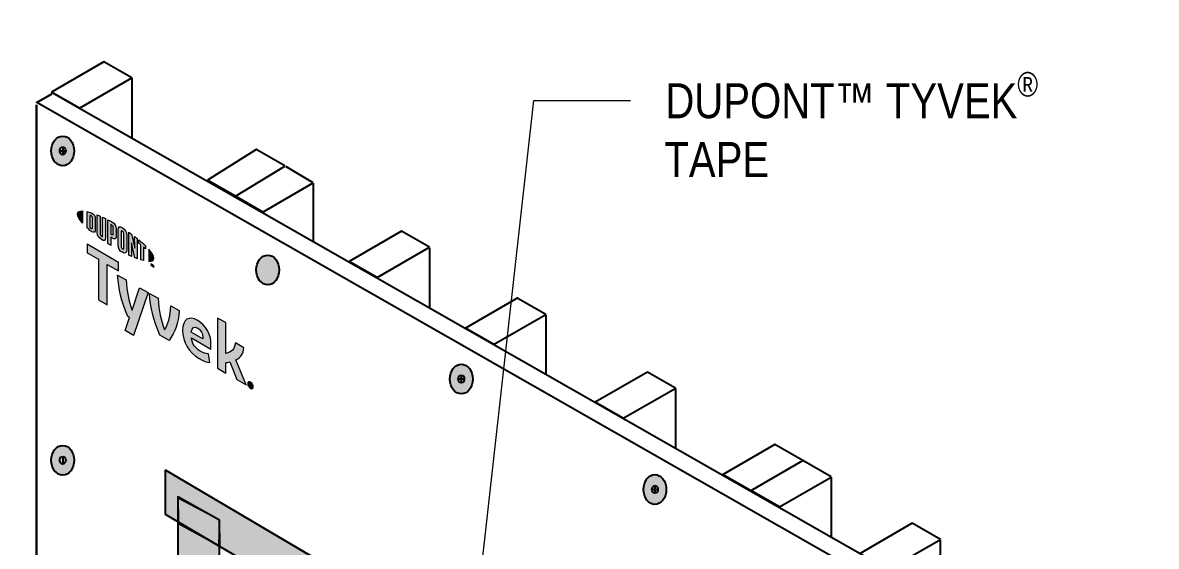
# Model space of a CAD drawing. Header units: inches. Extents: x -17.6 to 82.3, y -15.1 to 23.2.
# Drawn here: x 68.82 to 73.88, y 13.79 to 16.13 of the extents above; entities that cross this region are included whole.
import ezdxf

# ---------------------------------------------------------------- set-up
doc = ezdxf.new("R2010")
doc.units = ezdxf.units.IN
doc.header["$MEASUREMENT"] = 0
for name, color, linetype, lineweight in [('.ATI-HATCH', 7, 'Continuous', 0), ('.ATI-TEXT', 7, 'Continuous', 0), ('G-ANNO-TTLB', 7, 'Continuous', 0), ('LOGOS', 7, 'Continuous', 0), ('TYVEK', 7, 'Continuous', 0), ('X-REF - TRACED', 7, 'Continuous', 0)]:
    doc.layers.add(name, color=color, linetype=linetype, lineweight=lineweight)
pattern_1 = [(45, (0, 0), (-7.071, 7.0711), [])]

# ---------------------------------------------------------------- blocks, each defined once
blk = doc.blocks.new('Block_260')
at = {"layer": 'TYVEK', "true_color": 0x003b71, "transparency": 33554687}
h = blk.add_hatch(color=156, dxfattribs=at)
h.dxf.hatch_style = 2
edge = h.paths.add_edge_path()
edge.add_ellipse((71.6459, 14.0449), major_axis=(0, 0.0664), ratio=0.766948, start_angle=0, end_angle=360)
at = {"layer": 'TYVEK', "color": 18, "lineweight": 25, "true_color": 0x000000}
for p, q in [((71.6324, 14.0453), (71.6594, 14.0453)), ((71.6459, 14.0625), (71.6459, 14.0282))]:
    blk.add_line(p, q, dxfattribs=at)
for centre, major_axis, ratio in [((71.6459, 14.0449), (0, 0.0664), 0.766948), ((71.6459, 14.0453), (0, 0.0171), 0.788846)]:
    blk.add_ellipse(centre, major_axis=major_axis, ratio=ratio, dxfattribs=at)
blk = doc.blocks.new('Block_261')
at = {"layer": 'TYVEK', "true_color": 0x003b71, "transparency": 33554687}
h = blk.add_hatch(color=156, dxfattribs=at)
h.dxf.hatch_style = 2
edge = h.paths.add_edge_path()
edge.add_ellipse((70.782, 14.5378), major_axis=(0, 0.0664), ratio=0.766948, start_angle=0, end_angle=360)
at = {"layer": 'TYVEK', "color": 18, "lineweight": 25, "true_color": 0x000000}
for p, q in [((70.7685, 14.5382), (70.7955, 14.5382)), ((70.782, 14.5553), (70.782, 14.5211))]:
    blk.add_line(p, q, dxfattribs=at)
blk.add_lwpolyline([(70.7749, 14.5984)], dxfattribs=at)
for centre, major_axis, ratio in [((70.782, 14.5378), (0, 0.0664), 0.766948), ((70.782, 14.5382), (0, 0.0171), 0.788846)]:
    blk.add_ellipse(centre, major_axis=major_axis, ratio=ratio, dxfattribs=at)
blk = doc.blocks.new('Block_262')
at = {"layer": 'TYVEK', "true_color": 0x003b71, "transparency": 33554687}
h = blk.add_hatch(color=156, dxfattribs=at)
h.dxf.hatch_style = 2
edge = h.paths.add_edge_path()
edge.add_ellipse((69.0033, 15.5564), major_axis=(0, 0.0664), ratio=0.766948, start_angle=0, end_angle=360)
at = {"layer": 'TYVEK', "color": 18, "lineweight": 25, "true_color": 0x000000}
for p, q in [((68.9898, 15.5568), (69.0168, 15.5568)), ((69.0033, 15.574), (69.0033, 15.5397))]:
    blk.add_line(p, q, dxfattribs=at)
for centre, major_axis, ratio in [((69.0033, 15.5564), (0, 0.0664), 0.766948), ((69.0033, 15.5568), (0, 0.0171), 0.788846)]:
    blk.add_ellipse(centre, major_axis=major_axis, ratio=ratio, dxfattribs=at)
blk = doc.blocks.new('Block_265')
at = {"layer": 'TYVEK', "true_color": 0x003b71, "transparency": 33554687}
h = blk.add_hatch(color=156, dxfattribs=at)
h.dxf.hatch_style = 2
edge = h.paths.add_edge_path()
edge.add_ellipse((69.0033, 14.1751), major_axis=(0, 0.0664), ratio=0.766948, start_angle=0, end_angle=360)
at = {"layer": 'TYVEK', "color": 18, "lineweight": 25, "true_color": 0x000000}
blk.add_line((69.0033, 14.1927), (69.0033, 14.1584), dxfattribs=at)
for centre, major_axis, ratio in [((69.0033, 14.1751), (0, 0.0664), 0.766948), ((69.0033, 14.1755), (0, 0.0171), 0.788846)]:
    blk.add_ellipse(centre, major_axis=major_axis, ratio=ratio, dxfattribs=at)
blk = doc.blocks.new('Block_413')
at = {"layer": 'X-REF - TRACED', "true_color": 0x848484, "transparency": 33554687}
h = blk.add_hatch(color=252, dxfattribs=at)
h.dxf.hatch_style = 2
edge = h.paths.add_edge_path()
edge.add_spline(control_points=[(69.0686, 15.2746), (69.0686, 15.2646), (69.0771, 15.2503), (69.0919, 15.2337), (69.0919, 15.2337), (69.0919, 15.2884), (69.0919, 15.2884), (69.0771, 15.289), (69.0686, 15.2846), (69.0686, 15.2746)], knot_values=[0, 0, 0, 0, 1, 1, 1, 2, 2, 2, 3, 3, 3, 3], degree=3, periodic=0)
h = blk.add_hatch(color=252, dxfattribs=at)
h.dxf.hatch_style = 2
edge = h.paths.add_edge_path()
edge.add_spline(control_points=[(69.1365, 15.2131), (69.1365, 15.2089), (69.1343, 15.2088), (69.1316, 15.2103), (69.1296, 15.2115), (69.1264, 15.2141), (69.1238, 15.2164), (69.1238, 15.2164), (69.1238, 15.2688), (69.1238, 15.2688), (69.1264, 15.2681), (69.1296, 15.2671), (69.1316, 15.2659), (69.1343, 15.2644), (69.1365, 15.2617), (69.1365, 15.2575), (69.1365, 15.2575), (69.1365, 15.2131), (69.1365, 15.2131)], knot_values=[0, 0, 0, 0, 1, 1, 1, 2, 2, 2, 3, 3, 3, 4, 4, 4, 5, 5, 5, 6, 6, 6, 6], degree=3, periodic=0)
edge = h.paths.add_edge_path()
edge.add_spline(control_points=[(69.1334, 15.2786), (69.1292, 15.281), (69.1232, 15.2831), (69.1124, 15.2855), (69.1124, 15.2855), (69.1124, 15.2129), (69.1124, 15.2129), (69.1219, 15.2041), (69.1292, 15.198), (69.1334, 15.1956), (69.1429, 15.1901), (69.1483, 15.1937), (69.1483, 15.2044), (69.1483, 15.2044), (69.1483, 15.2526), (69.1483, 15.2526), (69.1483, 15.2633), (69.1429, 15.2731), (69.1334, 15.2786)], knot_values=[0, 0, 0, 0, 1, 1, 1, 2, 2, 2, 3, 3, 3, 4, 4, 4, 5, 5, 5, 6, 6, 6, 6], degree=3, periodic=0)
h = blk.add_hatch(color=252, dxfattribs=at)
h.dxf.hatch_style = 2
edge = h.paths.add_edge_path()
edge.add_spline(control_points=[(69.1815, 15.1786), (69.1815, 15.1744), (69.1802, 15.1724), (69.1757, 15.1757), (69.1712, 15.1789), (69.17, 15.1818), (69.17, 15.1868), (69.17, 15.1868), (69.17, 15.2658), (69.17, 15.2658), (69.167, 15.2671), (69.1603, 15.2699), (69.1575, 15.2711), (69.1575, 15.2711), (69.1575, 15.1912), (69.1575, 15.1912), (69.1575, 15.1784), (69.1629, 15.1704), (69.1757, 15.1613), (69.1874, 15.153), (69.1945, 15.1557), (69.1945, 15.1698), (69.1945, 15.1698), (69.1945, 15.2542), (69.1945, 15.2542), (69.1921, 15.2555), (69.1841, 15.2593), (69.1815, 15.2605), (69.1815, 15.2605), (69.1815, 15.1786), (69.1815, 15.1786)], knot_values=[0, 0, 0, 0, 1, 1, 1, 2, 2, 2, 3, 3, 3, 4, 4, 4, 5, 5, 5, 6, 6, 6, 7, 7, 7, 8, 8, 8, 9, 9, 9, 10, 10, 10, 10], degree=3, periodic=0)
h = blk.add_hatch(color=252, dxfattribs=at)
h.dxf.hatch_style = 2
edge = h.paths.add_edge_path()
edge.add_spline(control_points=[(69.229, 15.1859), (69.229, 15.1813), (69.2276, 15.1798), (69.2223, 15.1828), (69.2223, 15.1828), (69.2177, 15.1854), (69.2177, 15.1854), (69.2177, 15.1854), (69.2177, 15.2274), (69.2177, 15.2274), (69.2198, 15.2263), (69.2208, 15.2257), (69.2221, 15.225), (69.2278, 15.2217), (69.229, 15.2186), (69.229, 15.2139), (69.229, 15.2139), (69.229, 15.1859), (69.229, 15.1859)], knot_values=[0, 0, 0, 0, 1, 1, 1, 2, 2, 2, 3, 3, 3, 4, 4, 4, 5, 5, 5, 6, 6, 6, 6], degree=3, periodic=0)
edge = h.paths.add_edge_path()
edge.add_spline(control_points=[(69.2228, 15.2394), (69.2206, 15.2407), (69.2123, 15.2452), (69.2047, 15.2491), (69.2047, 15.2491), (69.2047, 15.1428), (69.2047, 15.1428), (69.2073, 15.1411), (69.2141, 15.1368), (69.2177, 15.1346), (69.2177, 15.1346), (69.2177, 15.1707), (69.2177, 15.1707), (69.2177, 15.1707), (69.2228, 15.1677), (69.2228, 15.1677), (69.2365, 15.1599), (69.2421, 15.1636), (69.2421, 15.1771), (69.2421, 15.1771), (69.2421, 15.2085), (69.2421, 15.2085), (69.2421, 15.2217), (69.2358, 15.232), (69.2228, 15.2394)], knot_values=[0, 0, 0, 0, 1, 1, 1, 2, 2, 2, 3, 3, 3, 4, 4, 4, 5, 5, 5, 6, 6, 6, 7, 7, 7, 8, 8, 8, 8], degree=3, periodic=0)
h = blk.add_hatch(color=252, dxfattribs=at)
h.dxf.hatch_style = 2
edge = h.paths.add_edge_path()
edge.add_spline(control_points=[(69.2755, 15.1219), (69.2755, 15.1177), (69.2743, 15.1162), (69.2697, 15.1187), (69.2649, 15.1213), (69.2637, 15.1244), (69.2637, 15.1287), (69.2637, 15.1287), (69.2637, 15.195), (69.2637, 15.195), (69.2637, 15.1993), (69.2649, 15.201), (69.2697, 15.1981), (69.2743, 15.1953), (69.2755, 15.1923), (69.2755, 15.1881), (69.2755, 15.1881), (69.2755, 15.1219), (69.2755, 15.1219)], knot_values=[0, 0, 0, 0, 1, 1, 1, 2, 2, 2, 3, 3, 3, 4, 4, 4, 5, 5, 5, 6, 6, 6, 6], degree=3, periodic=0)
edge = h.paths.add_edge_path()
edge.add_spline(control_points=[(69.2697, 15.213), (69.2576, 15.2206), (69.2504, 15.2187), (69.2504, 15.2047), (69.2504, 15.2047), (69.2504, 15.1351), (69.2504, 15.1351), (69.2504, 15.1203), (69.2569, 15.1105), (69.2697, 15.1038), (69.2822, 15.0972), (69.2887, 15.0989), (69.2887, 15.1146), (69.2887, 15.1146), (69.2887, 15.181), (69.2887, 15.181), (69.2887, 15.1959), (69.2828, 15.2047), (69.2697, 15.213)], knot_values=[0, 0, 0, 0, 1, 1, 1, 2, 2, 2, 3, 3, 3, 4, 4, 4, 5, 5, 5, 6, 6, 6, 6], degree=3, periodic=0)
h = blk.add_hatch(color=252, dxfattribs=at)
h.dxf.hatch_style = 2
edge = h.paths.add_edge_path()
edge.add_spline(control_points=[(69.3248, 15.1219), (69.3248, 15.1219), (69.3104, 15.1843), (69.3104, 15.1843), (69.3065, 15.1872), (69.3017, 15.1905), (69.298, 15.193), (69.298, 15.193), (69.298, 15.091), (69.298, 15.091), (69.3006, 15.0898), (69.3072, 15.0869), (69.3106, 15.0854), (69.3106, 15.0854), (69.3096, 15.1461), (69.3096, 15.1461), (69.3096, 15.1461), (69.3248, 15.0795), (69.3248, 15.0795), (69.3281, 15.0782), (69.3328, 15.0764), (69.336, 15.0753), (69.336, 15.0753), (69.336, 15.165), (69.336, 15.165), (69.3327, 15.1676), (69.3268, 15.1721), (69.3239, 15.1743), (69.3239, 15.1743), (69.3248, 15.1219), (69.3248, 15.1219)], knot_values=[0, 0, 0, 0, 1, 1, 1, 2, 2, 2, 3, 3, 3, 4, 4, 4, 5, 5, 5, 6, 6, 6, 7, 7, 7, 8, 8, 8, 9, 9, 9, 10, 10, 10, 10], degree=3, periodic=0)
h = blk.add_hatch(color=252, dxfattribs=at)
h.dxf.hatch_style = 2
edge = h.paths.add_edge_path()
edge.add_spline(control_points=[(69.3424, 15.1456), (69.3456, 15.143), (69.3488, 15.1405), (69.3519, 15.1379), (69.3519, 15.1379), (69.3519, 15.0701), (69.3519, 15.0701), (69.3548, 15.0692), (69.36, 15.0677), (69.3636, 15.0669), (69.3636, 15.0669), (69.3636, 15.128), (69.3636, 15.128), (69.367, 15.125), (69.3702, 15.1221), (69.3731, 15.1195), (69.3731, 15.1195), (69.3731, 15.1326), (69.3731, 15.1326), (69.3639, 15.1416), (69.354, 15.1503), (69.3424, 15.1597), (69.3424, 15.1597), (69.3424, 15.1456), (69.3424, 15.1456)], knot_values=[0, 0, 0, 0, 1, 1, 1, 2, 2, 2, 3, 3, 3, 4, 4, 4, 5, 5, 5, 6, 6, 6, 7, 7, 7, 8, 8, 8, 8], degree=3, periodic=0)
h = blk.add_hatch(color=252, dxfattribs=at)
h.dxf.hatch_style = 2
edge = h.paths.add_edge_path()
edge.add_spline(control_points=[(69.4104, 15.0773), (69.4104, 15.0673), (69.4019, 15.0628), (69.3871, 15.0633), (69.3871, 15.0633), (69.3871, 15.1181), (69.3871, 15.1181), (69.4019, 15.1015), (69.4104, 15.0872), (69.4104, 15.0773)], knot_values=[0, 0, 0, 0, 1, 1, 1, 2, 2, 2, 3, 3, 3, 3], degree=3, periodic=0)
h = blk.add_hatch(color=252, dxfattribs=at)
h.dxf.hatch_style = 2
edge = h.paths.add_edge_path()
edge.add_spline(control_points=[(69.4035, 15.0484), (69.4035, 15.0484), (69.4049, 15.0475), (69.4049, 15.0475), (69.4049, 15.0475), (69.407, 15.0426), (69.407, 15.0426), (69.407, 15.0426), (69.409, 15.0451), (69.409, 15.0451), (69.409, 15.0451), (69.4104, 15.0444), (69.4104, 15.0444), (69.4104, 15.0444), (69.4104, 15.0365), (69.4104, 15.0365), (69.4104, 15.0365), (69.4091, 15.0372), (69.4091, 15.0372), (69.4091, 15.0372), (69.4091, 15.0428), (69.4091, 15.0428), (69.4091, 15.0428), (69.407, 15.0403), (69.407, 15.0403), (69.407, 15.0403), (69.4069, 15.0403), (69.4069, 15.0403), (69.4069, 15.0403), (69.4047, 15.0453), (69.4047, 15.0453), (69.4047, 15.0453), (69.4047, 15.0397), (69.4047, 15.0397), (69.4047, 15.0397), (69.4035, 15.0405), (69.4035, 15.0405), (69.4035, 15.0405), (69.4035, 15.0484), (69.4035, 15.0484)], knot_values=[0, 0, 0, 0, 1, 1, 1, 2, 2, 2, 3, 3, 3, 4, 4, 4, 5, 5, 5, 6, 6, 6, 7, 7, 7, 8, 8, 8, 9, 9, 9, 10, 10, 10, 11, 11, 11, 12, 12, 12, 13, 13, 13, 13], degree=3, periodic=0)
edge = h.paths.add_edge_path()
edge.add_spline(control_points=[(69.3985, 15.0498), (69.3985, 15.0498), (69.3964, 15.051), (69.3964, 15.051), (69.3964, 15.051), (69.3964, 15.0524), (69.3964, 15.0524), (69.3964, 15.0524), (69.402, 15.0492), (69.402, 15.0492), (69.402, 15.0492), (69.402, 15.0478), (69.402, 15.0478), (69.402, 15.0478), (69.3999, 15.049), (69.3999, 15.049), (69.3999, 15.049), (69.3999, 15.0425), (69.3999, 15.0425), (69.3999, 15.0425), (69.3985, 15.0433), (69.3985, 15.0433), (69.3985, 15.0433), (69.3985, 15.0498), (69.3985, 15.0498)], knot_values=[0, 0, 0, 0, 1, 1, 1, 2, 2, 2, 3, 3, 3, 4, 4, 4, 5, 5, 5, 6, 6, 6, 7, 7, 7, 8, 8, 8, 8], degree=3, periodic=0)
at = {"layer": 'X-REF - TRACED'}
for points, knots in [([(69.0686, 15.2746), (69.0686, 15.2646), (69.0771, 15.2503), (69.0919, 15.2337), (69.0919, 15.2337), (69.0919, 15.2884), (69.0919, 15.2884), (69.0771, 15.289), (69.0686, 15.2846), (69.0686, 15.2746)], [0, 0, 0, 0, 1, 1, 1, 2, 2, 2, 3, 3, 3, 3]), ([(69.1334, 15.2786), (69.1292, 15.281), (69.1232, 15.2831), (69.1124, 15.2855), (69.1124, 15.2855), (69.1124, 15.2129), (69.1124, 15.2129), (69.1219, 15.2041), (69.1292, 15.198), (69.1334, 15.1956), (69.1429, 15.1901), (69.1483, 15.1937), (69.1483, 15.2044), (69.1483, 15.2044), (69.1483, 15.2526), (69.1483, 15.2526), (69.1483, 15.2633), (69.1429, 15.2731), (69.1334, 15.2786)], [0, 0, 0, 0, 1, 1, 1, 2, 2, 2, 3, 3, 3, 4, 4, 4, 5, 5, 5, 6, 6, 6, 6]), ([(69.1365, 15.2131), (69.1365, 15.2089), (69.1343, 15.2088), (69.1316, 15.2103), (69.1296, 15.2115), (69.1264, 15.2141), (69.1238, 15.2164), (69.1238, 15.2164), (69.1238, 15.2688), (69.1238, 15.2688), (69.1264, 15.2681), (69.1296, 15.2671), (69.1316, 15.2659), (69.1343, 15.2644), (69.1365, 15.2617), (69.1365, 15.2575), (69.1365, 15.2575), (69.1365, 15.2131), (69.1365, 15.2131)], [0, 0, 0, 0, 1, 1, 1, 2, 2, 2, 3, 3, 3, 4, 4, 4, 5, 5, 5, 6, 6, 6, 6]), ([(69.1815, 15.1786), (69.1815, 15.1744), (69.1802, 15.1724), (69.1757, 15.1757), (69.1712, 15.1789), (69.17, 15.1818), (69.17, 15.1868), (69.17, 15.1868), (69.17, 15.2658), (69.17, 15.2658), (69.167, 15.2671), (69.1603, 15.2699), (69.1575, 15.2711), (69.1575, 15.2711), (69.1575, 15.1912), (69.1575, 15.1912), (69.1575, 15.1784), (69.1629, 15.1704), (69.1757, 15.1613), (69.1874, 15.153), (69.1945, 15.1557), (69.1945, 15.1698), (69.1945, 15.1698), (69.1945, 15.2542), (69.1945, 15.2542), (69.1921, 15.2555), (69.1841, 15.2593), (69.1815, 15.2605), (69.1815, 15.2605), (69.1815, 15.1786), (69.1815, 15.1786)], [0, 0, 0, 0, 1, 1, 1, 2, 2, 2, 3, 3, 3, 4, 4, 4, 5, 5, 5, 6, 6, 6, 7, 7, 7, 8, 8, 8, 9, 9, 9, 10, 10, 10, 10]), ([(69.2228, 15.2394), (69.2206, 15.2407), (69.2123, 15.2452), (69.2047, 15.2491), (69.2047, 15.2491), (69.2047, 15.1428), (69.2047, 15.1428), (69.2073, 15.1411), (69.2141, 15.1368), (69.2177, 15.1346), (69.2177, 15.1346), (69.2177, 15.1707), (69.2177, 15.1707), (69.2177, 15.1707), (69.2228, 15.1677), (69.2228, 15.1677), (69.2365, 15.1599), (69.2421, 15.1636), (69.2421, 15.1771), (69.2421, 15.1771), (69.2421, 15.2085), (69.2421, 15.2085), (69.2421, 15.2217), (69.2358, 15.232), (69.2228, 15.2394)], [0, 0, 0, 0, 1, 1, 1, 2, 2, 2, 3, 3, 3, 4, 4, 4, 5, 5, 5, 6, 6, 6, 7, 7, 7, 8, 8, 8, 8]), ([(69.229, 15.1859), (69.229, 15.1813), (69.2276, 15.1798), (69.2223, 15.1828), (69.2223, 15.1828), (69.2177, 15.1854), (69.2177, 15.1854), (69.2177, 15.1854), (69.2177, 15.2274), (69.2177, 15.2274), (69.2198, 15.2263), (69.2208, 15.2257), (69.2221, 15.225), (69.2278, 15.2217), (69.229, 15.2186), (69.229, 15.2139), (69.229, 15.2139), (69.229, 15.1859), (69.229, 15.1859)], [0, 0, 0, 0, 1, 1, 1, 2, 2, 2, 3, 3, 3, 4, 4, 4, 5, 5, 5, 6, 6, 6, 6]), ([(69.2697, 15.213), (69.2576, 15.2206), (69.2504, 15.2187), (69.2504, 15.2047), (69.2504, 15.2047), (69.2504, 15.1351), (69.2504, 15.1351), (69.2504, 15.1203), (69.2569, 15.1105), (69.2697, 15.1038), (69.2822, 15.0972), (69.2887, 15.0989), (69.2887, 15.1146), (69.2887, 15.1146), (69.2887, 15.181), (69.2887, 15.181), (69.2887, 15.1959), (69.2828, 15.2047), (69.2697, 15.213)], [0, 0, 0, 0, 1, 1, 1, 2, 2, 2, 3, 3, 3, 4, 4, 4, 5, 5, 5, 6, 6, 6, 6]), ([(69.2755, 15.1219), (69.2755, 15.1177), (69.2743, 15.1162), (69.2697, 15.1187), (69.2649, 15.1213), (69.2637, 15.1244), (69.2637, 15.1287), (69.2637, 15.1287), (69.2637, 15.195), (69.2637, 15.195), (69.2637, 15.1993), (69.2649, 15.201), (69.2697, 15.1981), (69.2743, 15.1953), (69.2755, 15.1923), (69.2755, 15.1881), (69.2755, 15.1881), (69.2755, 15.1219), (69.2755, 15.1219)], [0, 0, 0, 0, 1, 1, 1, 2, 2, 2, 3, 3, 3, 4, 4, 4, 5, 5, 5, 6, 6, 6, 6]), ([(69.3248, 15.1219), (69.3248, 15.1219), (69.3104, 15.1843), (69.3104, 15.1843), (69.3065, 15.1872), (69.3017, 15.1905), (69.298, 15.193), (69.298, 15.193), (69.298, 15.091), (69.298, 15.091), (69.3006, 15.0898), (69.3072, 15.0869), (69.3106, 15.0854), (69.3106, 15.0854), (69.3096, 15.1461), (69.3096, 15.1461), (69.3096, 15.1461), (69.3248, 15.0795), (69.3248, 15.0795), (69.3281, 15.0782), (69.3328, 15.0764), (69.336, 15.0753), (69.336, 15.0753), (69.336, 15.165), (69.336, 15.165), (69.3327, 15.1676), (69.3268, 15.1721), (69.3239, 15.1743), (69.3239, 15.1743), (69.3248, 15.1219), (69.3248, 15.1219)], [0, 0, 0, 0, 1, 1, 1, 2, 2, 2, 3, 3, 3, 4, 4, 4, 5, 5, 5, 6, 6, 6, 7, 7, 7, 8, 8, 8, 9, 9, 9, 10, 10, 10, 10]), ([(69.3424, 15.1456), (69.3456, 15.143), (69.3488, 15.1405), (69.3519, 15.1379), (69.3519, 15.1379), (69.3519, 15.0701), (69.3519, 15.0701), (69.3548, 15.0692), (69.36, 15.0677), (69.3636, 15.0669), (69.3636, 15.0669), (69.3636, 15.128), (69.3636, 15.128), (69.367, 15.125), (69.3702, 15.1221), (69.3731, 15.1195), (69.3731, 15.1195), (69.3731, 15.1326), (69.3731, 15.1326), (69.3639, 15.1416), (69.354, 15.1503), (69.3424, 15.1597), (69.3424, 15.1597), (69.3424, 15.1456), (69.3424, 15.1456)], [0, 0, 0, 0, 1, 1, 1, 2, 2, 2, 3, 3, 3, 4, 4, 4, 5, 5, 5, 6, 6, 6, 7, 7, 7, 8, 8, 8, 8]), ([(69.4104, 15.0773), (69.4104, 15.0673), (69.4019, 15.0628), (69.3871, 15.0633), (69.3871, 15.0633), (69.3871, 15.1181), (69.3871, 15.1181), (69.4019, 15.1015), (69.4104, 15.0872), (69.4104, 15.0773)], [0, 0, 0, 0, 1, 1, 1, 2, 2, 2, 3, 3, 3, 3]), ([(69.3985, 15.0498), (69.3985, 15.0498), (69.3964, 15.051), (69.3964, 15.051), (69.3964, 15.051), (69.3964, 15.0524), (69.3964, 15.0524), (69.3964, 15.0524), (69.402, 15.0492), (69.402, 15.0492), (69.402, 15.0492), (69.402, 15.0478), (69.402, 15.0478), (69.402, 15.0478), (69.3999, 15.049), (69.3999, 15.049), (69.3999, 15.049), (69.3999, 15.0425), (69.3999, 15.0425), (69.3999, 15.0425), (69.3985, 15.0433), (69.3985, 15.0433), (69.3985, 15.0433), (69.3985, 15.0498), (69.3985, 15.0498)], [0, 0, 0, 0, 1, 1, 1, 2, 2, 2, 3, 3, 3, 4, 4, 4, 5, 5, 5, 6, 6, 6, 7, 7, 7, 8, 8, 8, 8]), ([(69.4035, 15.0484), (69.4035, 15.0484), (69.4049, 15.0475), (69.4049, 15.0475), (69.4049, 15.0475), (69.407, 15.0426), (69.407, 15.0426), (69.407, 15.0426), (69.409, 15.0451), (69.409, 15.0451), (69.409, 15.0451), (69.4104, 15.0444), (69.4104, 15.0444), (69.4104, 15.0444), (69.4104, 15.0365), (69.4104, 15.0365), (69.4104, 15.0365), (69.4091, 15.0372), (69.4091, 15.0372), (69.4091, 15.0372), (69.4091, 15.0428), (69.4091, 15.0428), (69.4091, 15.0428), (69.407, 15.0403), (69.407, 15.0403), (69.407, 15.0403), (69.4069, 15.0403), (69.4069, 15.0403), (69.4069, 15.0403), (69.4047, 15.0453), (69.4047, 15.0453), (69.4047, 15.0453), (69.4047, 15.0397), (69.4047, 15.0397), (69.4047, 15.0397), (69.4035, 15.0405), (69.4035, 15.0405), (69.4035, 15.0405), (69.4035, 15.0484), (69.4035, 15.0484)], [0, 0, 0, 0, 1, 1, 1, 2, 2, 2, 3, 3, 3, 4, 4, 4, 5, 5, 5, 6, 6, 6, 7, 7, 7, 8, 8, 8, 9, 9, 9, 10, 10, 10, 11, 11, 11, 12, 12, 12, 13, 13, 13, 13])]:
    blk.add_open_spline(points, degree=3, knots=knots, dxfattribs=at)
blk = doc.blocks.new('Block_417')
at = {"layer": 'X-REF - TRACED', "true_color": 0x848484, "transparency": 33554687}
h = blk.add_hatch(color=252, dxfattribs=at)
h.dxf.hatch_style = 2
h.paths.add_polyline_path([(69.2527, 15.0589), (69.1124, 15.1399), (69.1124, 15.1018), (69.1631, 15.0725), (69.1631, 14.892), (69.2021, 14.8695), (69.2021, 15.05), (69.2527, 15.0208)])
h = blk.add_hatch(color=252, dxfattribs=at)
h.dxf.hatch_style = 2
edge = h.paths.add_edge_path()
edge.add_spline(control_points=[(69.4859, 14.8652), (69.4835, 14.8132), (69.4731, 14.783), (69.4571, 14.757), (69.4415, 14.8012), (69.4315, 14.8433), (69.4285, 14.8984), (69.4285, 14.8984), (69.3906, 14.9203), (69.3906, 14.9203), (69.3947, 14.8551), (69.4069, 14.8078), (69.4364, 14.7343), (69.4364, 14.7343), (69.478, 14.7102), (69.478, 14.7102), (69.5064, 14.7504), (69.5181, 14.7839), (69.5235, 14.8435), (69.5235, 14.8435), (69.4859, 14.8652), (69.4859, 14.8652)], knot_values=[0, 0, 0, 0, 1, 1, 1, 2, 2, 2, 3, 3, 3, 4, 4, 4, 5, 5, 5, 6, 6, 6, 7, 7, 7, 7], degree=3, periodic=0)
h = blk.add_hatch(color=252, dxfattribs=at)
h.dxf.hatch_style = 2
edge = h.paths.add_edge_path()
edge.add_spline(control_points=[(69.5772, 14.7479), (69.5772, 14.7479), (69.629, 14.718), (69.629, 14.718), (69.629, 14.718), (69.629, 14.7218), (69.629, 14.7218), (69.629, 14.7392), (69.6208, 14.7568), (69.6058, 14.7654), (69.59, 14.7745), (69.5796, 14.7677), (69.5772, 14.7479)], knot_values=[0, 0, 0, 0, 1, 1, 1, 2, 2, 2, 3, 3, 3, 4, 4, 4, 4], degree=3, periodic=0)
edge = h.paths.add_edge_path()
edge.add_spline(control_points=[(69.6597, 14.6122), (69.6477, 14.6128), (69.63, 14.6187), (69.6121, 14.6291), (69.5682, 14.6544), (69.5382, 14.7035), (69.5382, 14.7554), (69.5382, 14.805), (69.5658, 14.8229), (69.6058, 14.7998), (69.6415, 14.7792), (69.6649, 14.7366), (69.6649, 14.6947), (69.6649, 14.6854), (69.6644, 14.6776), (69.6638, 14.6716), (69.6638, 14.6716), (69.5777, 14.7213), (69.5777, 14.7213), (69.5813, 14.6943), (69.5941, 14.6757), (69.6159, 14.6631), (69.6292, 14.6554), (69.642, 14.6514), (69.6537, 14.6503), (69.6537, 14.6503), (69.6597, 14.6122), (69.6597, 14.6122)], knot_values=[0, 0, 0, 0, 1, 1, 1, 2, 2, 2, 3, 3, 3, 4, 4, 4, 5, 5, 5, 6, 6, 6, 7, 7, 7, 8, 8, 8, 9, 9, 9, 9], degree=3, periodic=0)
h = blk.add_hatch(color=252, dxfattribs=at)
h.dxf.hatch_style = 2
edge = h.paths.add_edge_path()
edge.add_spline(control_points=[(69.7763, 14.6232), (69.7763, 14.6232), (69.8215, 14.5119), (69.8215, 14.5119), (69.8215, 14.5119), (69.7807, 14.5355), (69.7807, 14.5355), (69.7807, 14.5355), (69.7494, 14.6144), (69.7494, 14.6144), (69.7436, 14.6131), (69.7376, 14.6118), (69.7311, 14.6109), (69.7311, 14.6109), (69.7311, 14.5641), (69.7311, 14.5641), (69.7311, 14.5641), (69.6935, 14.5858), (69.6935, 14.5858), (69.6935, 14.5858), (69.6935, 14.8097), (69.6935, 14.8097), (69.6935, 14.8097), (69.7311, 14.7902), (69.7311, 14.7902), (69.7311, 14.7902), (69.7311, 14.6525), (69.7311, 14.6525), (69.7567, 14.6567), (69.7692, 14.6714), (69.7736, 14.6991), (69.7736, 14.6991), (69.8109, 14.6776), (69.8109, 14.6776), (69.8101, 14.6512), (69.7981, 14.6341), (69.7763, 14.6232)], knot_values=[0, 0, 0, 0, 1, 1, 1, 2, 2, 2, 3, 3, 3, 4, 4, 4, 5, 5, 5, 6, 6, 6, 7, 7, 7, 8, 8, 8, 9, 9, 9, 10, 10, 10, 11, 11, 11, 12, 12, 12, 12], degree=3, periodic=0)
at = {"layer": 'X-REF - TRACED'}
blk.add_lwpolyline([(69.2527, 15.0589), (69.1124, 15.1399), (69.1124, 15.1018), (69.1631, 15.0725), (69.1631, 14.892), (69.2021, 14.8695), (69.2021, 15.05), (69.2527, 15.0208)], close=True, dxfattribs=at)
for points, knots in [([(69.4859, 14.8652), (69.4835, 14.8132), (69.4731, 14.783), (69.4571, 14.757), (69.4415, 14.8012), (69.4315, 14.8433), (69.4285, 14.8984), (69.4285, 14.8984), (69.3906, 14.9203), (69.3906, 14.9203), (69.3947, 14.8551), (69.4069, 14.8078), (69.4364, 14.7343), (69.4364, 14.7343), (69.478, 14.7102), (69.478, 14.7102), (69.5064, 14.7504), (69.5181, 14.7839), (69.5235, 14.8435), (69.5235, 14.8435), (69.4859, 14.8652), (69.4859, 14.8652)], [0, 0, 0, 0, 1, 1, 1, 2, 2, 2, 3, 3, 3, 4, 4, 4, 5, 5, 5, 6, 6, 6, 7, 7, 7, 7]), ([(69.6597, 14.6122), (69.6477, 14.6128), (69.63, 14.6187), (69.6121, 14.6291), (69.5682, 14.6544), (69.5382, 14.7035), (69.5382, 14.7554), (69.5382, 14.805), (69.5658, 14.8229), (69.6058, 14.7998), (69.6415, 14.7792), (69.6649, 14.7366), (69.6649, 14.6947), (69.6649, 14.6854), (69.6644, 14.6776), (69.6638, 14.6716), (69.6638, 14.6716), (69.5777, 14.7213), (69.5777, 14.7213), (69.5813, 14.6943), (69.5941, 14.6757), (69.6159, 14.6631), (69.6292, 14.6554), (69.642, 14.6514), (69.6537, 14.6503), (69.6537, 14.6503), (69.6597, 14.6122), (69.6597, 14.6122)], [0, 0, 0, 0, 1, 1, 1, 2, 2, 2, 3, 3, 3, 4, 4, 4, 5, 5, 5, 6, 6, 6, 7, 7, 7, 8, 8, 8, 9, 9, 9, 9]), ([(69.5772, 14.7479), (69.5772, 14.7479), (69.629, 14.718), (69.629, 14.718), (69.629, 14.718), (69.629, 14.7218), (69.629, 14.7218), (69.629, 14.7392), (69.6208, 14.7568), (69.6058, 14.7654), (69.59, 14.7745), (69.5796, 14.7677), (69.5772, 14.7479)], [0, 0, 0, 0, 1, 1, 1, 2, 2, 2, 3, 3, 3, 4, 4, 4, 4]), ([(69.7763, 14.6232), (69.7763, 14.6232), (69.8215, 14.5119), (69.8215, 14.5119), (69.8215, 14.5119), (69.7807, 14.5355), (69.7807, 14.5355), (69.7807, 14.5355), (69.7494, 14.6144), (69.7494, 14.6144), (69.7436, 14.6131), (69.7376, 14.6118), (69.7311, 14.6109), (69.7311, 14.6109), (69.7311, 14.5641), (69.7311, 14.5641), (69.7311, 14.5641), (69.6935, 14.5858), (69.6935, 14.5858), (69.6935, 14.5858), (69.6935, 14.8097), (69.6935, 14.8097), (69.6935, 14.8097), (69.7311, 14.7902), (69.7311, 14.7902), (69.7311, 14.7902), (69.7311, 14.6525), (69.7311, 14.6525), (69.7567, 14.6567), (69.7692, 14.6714), (69.7736, 14.6991), (69.7736, 14.6991), (69.8109, 14.6776), (69.8109, 14.6776), (69.8101, 14.6512), (69.7981, 14.6341), (69.7763, 14.6232)], [0, 0, 0, 0, 1, 1, 1, 2, 2, 2, 3, 3, 3, 4, 4, 4, 5, 5, 5, 6, 6, 6, 7, 7, 7, 8, 8, 8, 9, 9, 9, 10, 10, 10, 11, 11, 11, 12, 12, 12, 12])]:
    blk.add_open_spline(points, degree=3, knots=knots, dxfattribs=at)
blk = doc.blocks.new('Block_416')
at = {"layer": 'X-REF - TRACED', "true_color": 0x848484, "transparency": 33554687}
h = blk.add_hatch(color=252, dxfattribs=at)
h.dxf.hatch_style = 2
edge = h.paths.add_edge_path()
edge.add_spline(control_points=[(69.3463, 14.9458), (69.3463, 14.9458), (69.3126, 14.8452), (69.3126, 14.8452), (69.2982, 14.8873), (69.2889, 14.928), (69.286, 14.9806), (69.286, 14.9806), (69.2482, 15.0025), (69.2482, 15.0025), (69.2523, 14.9374), (69.2645, 14.89), (69.2939, 14.8165), (69.2939, 14.8165), (69.3015, 14.8121), (69.3015, 14.8121), (69.3015, 14.8121), (69.2822, 14.7546), (69.2822, 14.7546), (69.2822, 14.7546), (69.3198, 14.7329), (69.3198, 14.7329), (69.3198, 14.7329), (69.3839, 14.9241), (69.3839, 14.9241), (69.3839, 14.9241), (69.3463, 14.9458), (69.3463, 14.9458)], knot_values=[0, 0, 0, 0, 1, 1, 1, 2, 2, 2, 3, 3, 3, 4, 4, 4, 5, 5, 5, 6, 6, 6, 7, 7, 7, 8, 8, 8, 9, 9, 9, 9], degree=3, periodic=0)
at = {"layer": 'X-REF - TRACED'}
blk.add_open_spline([(69.3463, 14.9458), (69.3463, 14.9458), (69.3126, 14.8452), (69.3126, 14.8452), (69.2982, 14.8873), (69.2889, 14.928), (69.286, 14.9806), (69.286, 14.9806), (69.2482, 15.0025), (69.2482, 15.0025), (69.2523, 14.9374), (69.2645, 14.89), (69.2939, 14.8165), (69.2939, 14.8165), (69.3015, 14.8121), (69.3015, 14.8121), (69.3015, 14.8121), (69.2822, 14.7546), (69.2822, 14.7546), (69.2822, 14.7546), (69.3198, 14.7329), (69.3198, 14.7329), (69.3198, 14.7329), (69.3839, 14.9241), (69.3839, 14.9241), (69.3839, 14.9241), (69.3463, 14.9458), (69.3463, 14.9458)], degree=3, knots=[0, 0, 0, 0, 1, 1, 1, 2, 2, 2, 3, 3, 3, 4, 4, 4, 5, 5, 5, 6, 6, 6, 7, 7, 7, 8, 8, 8, 9, 9, 9, 9], dxfattribs=at)
blk.add_blockref('Block_417', (0, 0), dxfattribs=at)
blk = doc.blocks.new('Block_418')
at = {"layer": 'X-REF - TRACED', "true_color": 0x848484, "transparency": 33554687}
h = blk.add_hatch(color=252, dxfattribs=at)
h.dxf.hatch_style = 2
edge = h.paths.add_edge_path()
edge.add_spline(control_points=[(69.8396, 14.5162), (69.8396, 14.5162), (69.8396, 14.5121), (69.8396, 14.5121), (69.8396, 14.5121), (69.8411, 14.5112), (69.8411, 14.5112), (69.8427, 14.5103), (69.8435, 14.5103), (69.8435, 14.5119), (69.8435, 14.5134), (69.8427, 14.5144), (69.8411, 14.5153), (69.8411, 14.5153), (69.8396, 14.5162), (69.8396, 14.5162)], knot_values=[0, 0, 0, 0, 1, 1, 1, 2, 2, 2, 3, 3, 3, 4, 4, 4, 5, 5, 5, 5], degree=3, periodic=0)
edge = h.paths.add_edge_path()
edge.add_spline(control_points=[(69.8369, 14.5203), (69.8369, 14.5203), (69.8411, 14.5179), (69.8411, 14.5179), (69.8444, 14.516), (69.846, 14.5133), (69.846, 14.5104), (69.846, 14.5084), (69.8452, 14.5075), (69.8437, 14.5077), (69.8445, 14.5054), (69.8455, 14.5031), (69.8469, 14.5004), (69.8469, 14.5004), (69.8437, 14.5023), (69.8437, 14.5023), (69.8426, 14.5046), (69.8417, 14.5067), (69.841, 14.5087), (69.841, 14.5087), (69.8396, 14.5096), (69.8396, 14.5096), (69.8396, 14.5096), (69.8396, 14.5047), (69.8396, 14.5047), (69.8396, 14.5047), (69.8369, 14.5062), (69.8369, 14.5062), (69.8369, 14.5062), (69.8369, 14.5203), (69.8369, 14.5203)], knot_values=[0, 0, 0, 0, 1, 1, 1, 2, 2, 2, 3, 3, 3, 4, 4, 4, 5, 5, 5, 6, 6, 6, 7, 7, 7, 8, 8, 8, 9, 9, 9, 10, 10, 10, 10], degree=3, periodic=0)
edge = h.paths.add_edge_path()
edge.add_spline(control_points=[(69.8413, 14.5214), (69.8354, 14.5249), (69.832, 14.5229), (69.832, 14.5158), (69.832, 14.5087), (69.8354, 14.5029), (69.8413, 14.4995), (69.8472, 14.4961), (69.8506, 14.498), (69.8506, 14.5051), (69.8506, 14.5121), (69.8472, 14.518), (69.8413, 14.5214)], knot_values=[0, 0, 0, 0, 1, 1, 1, 2, 2, 2, 3, 3, 3, 4, 4, 4, 4], degree=3, periodic=0)
edge = h.paths.add_edge_path()
edge.add_spline(control_points=[(69.8413, 14.5243), (69.8486, 14.52), (69.8534, 14.5119), (69.8534, 14.5035), (69.8534, 14.495), (69.8485, 14.4926), (69.8413, 14.4967), (69.8339, 14.501), (69.8292, 14.509), (69.8292, 14.5175), (69.8292, 14.5259), (69.8339, 14.5285), (69.8413, 14.5243)], knot_values=[0, 0, 0, 0, 1, 1, 1, 2, 2, 2, 3, 3, 3, 4, 4, 4, 4], degree=3, periodic=0)
at = {"layer": 'X-REF - TRACED'}
for points, knots in [([(69.8413, 14.5243), (69.8486, 14.52), (69.8534, 14.5119), (69.8534, 14.5035), (69.8534, 14.495), (69.8485, 14.4926), (69.8413, 14.4967), (69.8339, 14.501), (69.8292, 14.509), (69.8292, 14.5175), (69.8292, 14.5259), (69.8339, 14.5285), (69.8413, 14.5243)], [0, 0, 0, 0, 1, 1, 1, 2, 2, 2, 3, 3, 3, 4, 4, 4, 4]), ([(69.8413, 14.5214), (69.8354, 14.5249), (69.832, 14.5229), (69.832, 14.5158), (69.832, 14.5087), (69.8354, 14.5029), (69.8413, 14.4995), (69.8472, 14.4961), (69.8506, 14.498), (69.8506, 14.5051), (69.8506, 14.5121), (69.8472, 14.518), (69.8413, 14.5214)], [0, 0, 0, 0, 1, 1, 1, 2, 2, 2, 3, 3, 3, 4, 4, 4, 4]), ([(69.8369, 14.5203), (69.8369, 14.5203), (69.8411, 14.5179), (69.8411, 14.5179), (69.8444, 14.516), (69.846, 14.5133), (69.846, 14.5104), (69.846, 14.5084), (69.8452, 14.5075), (69.8437, 14.5077), (69.8445, 14.5054), (69.8455, 14.5031), (69.8469, 14.5004), (69.8469, 14.5004), (69.8437, 14.5023), (69.8437, 14.5023), (69.8426, 14.5046), (69.8417, 14.5067), (69.841, 14.5087), (69.841, 14.5087), (69.8396, 14.5096), (69.8396, 14.5096), (69.8396, 14.5096), (69.8396, 14.5047), (69.8396, 14.5047), (69.8396, 14.5047), (69.8369, 14.5062), (69.8369, 14.5062), (69.8369, 14.5062), (69.8369, 14.5203), (69.8369, 14.5203)], [0, 0, 0, 0, 1, 1, 1, 2, 2, 2, 3, 3, 3, 4, 4, 4, 5, 5, 5, 6, 6, 6, 7, 7, 7, 8, 8, 8, 9, 9, 9, 10, 10, 10, 10]), ([(69.8396, 14.5162), (69.8396, 14.5162), (69.8396, 14.5121), (69.8396, 14.5121), (69.8396, 14.5121), (69.8411, 14.5112), (69.8411, 14.5112), (69.8427, 14.5103), (69.8435, 14.5103), (69.8435, 14.5119), (69.8435, 14.5134), (69.8427, 14.5144), (69.8411, 14.5153), (69.8411, 14.5153), (69.8396, 14.5162), (69.8396, 14.5162)], [0, 0, 0, 0, 1, 1, 1, 2, 2, 2, 3, 3, 3, 4, 4, 4, 5, 5, 5, 5])]:
    blk.add_open_spline(points, degree=3, knots=knots, dxfattribs=at)
blk = doc.blocks.new('Block_415')
at = {"layer": 'X-REF - TRACED'}
for name in ['Block_416', 'Block_418']:
    blk.add_blockref(name, (0, 0), dxfattribs=at)
blk = doc.blocks.new('Block_414')
at = {"layer": 'X-REF - TRACED'}
blk.add_blockref('Block_415', (0, 0), dxfattribs=at)
blk = doc.blocks.new('Block_412')
at = {"layer": 'X-REF - TRACED'}
for name in ['Block_413', 'Block_414']:
    blk.add_blockref(name, (0, 0), dxfattribs=at)
blk = doc.blocks.new('Block_478')
at = {"layer": '.ATI-TEXT', "char_height": 0.2, "attachment_point": 7}
for s, insert in [('\\C18;\\c0;\\FArial Narrow|b0|i0|c1;\\H0.109375;\\W1.000000;®', (73.2636, 15.7978)), ('\\C18;\\c0;\\FArial Narrow|b0|i0|c1;\\H0.156250;\\W1.000000;DUPONT™ TYVEK', (71.6927, 15.7001)), ('\\C18;\\c0;\\FArial Narrow|b0|i0|c1;\\H0.156250;\\W1.000000;TAPE', (71.6883, 15.4396))]:
    blk.add_mtext(s, dxfattribs=dict(at, insert=insert))
blk = doc.blocks.new('Block_477')
at = {"layer": '.ATI-TEXT', "true_color": 0x000000, "transparency": 33554687}
h = blk.add_hatch(color=18, dxfattribs=at)
h.dxf.hatch_style = 2
h.paths.add_polyline_path([(70.8736, 13.4652), (70.8304, 13.3129), (70.8219, 13.471)])
at = {"layer": '.ATI-TEXT', "color": 18, "lineweight": 0, "true_color": 0x000000}
for p, q in [((70.8477, 13.4681), (71.1064, 15.781)), ((71.1064, 15.781), (71.5365, 15.781))]:
    blk.add_line(p, q, dxfattribs=at)
at = {"layer": '.ATI-TEXT'}
blk.add_lwpolyline([(70.8736, 13.4652), (70.8304, 13.3129), (70.8219, 13.471), (70.8219, 13.471)], close=True, dxfattribs=at)
blk.add_blockref('Block_478', (0, 0), dxfattribs=at)

msp = doc.modelspace()

# ---------------------------------------------------------------- hatches: boundary and pattern name
at = {"layer": '.ATI-HATCH', "true_color": 0x808080, "transparency": 33554483}
for points in [[(72.0196, 12.4256), (72.0196, 12.6239), (69.4617, 14.1333), (69.4604, 13.9349)], [(69.5164, 14.01), (69.7028, 13.9086), (69.7006, 10.0116), (69.5135, 10.1188)]]:
    msp.add_hatch(color=8, dxfattribs=at).paths.add_polyline_path(points)
at = {"layer": 'G-ANNO-TTLB', "true_color": 0xff00ff, "transparency": 33554687}
h = msp.add_hatch(color=6, dxfattribs=at)
edge = h.paths.add_edge_path()
edge.add_spline(control_points=[(77.902, -11.061), (77.902, -11.061), (37.2143, -11.061), (37.2143, -11.061), (37.2143, -11.061), (37.2143, 23.064), (37.2143, 23.064), (37.2143, 23.064), (77.902, 23.064), (77.902, 23.064), (77.902, 23.064), (77.902, -11.061), (77.902, -11.061)], knot_values=[0, 0, 0, 0, 1, 1, 1, 2, 2, 2, 3, 3, 3, 4, 4, 4, 4], degree=3, periodic=0)
edge = h.paths.add_edge_path()
edge.add_spline(control_points=[(37.3393, 22.939), (37.3393, 22.939), (37.3393, -10.936), (37.3393, -10.936), (37.3393, -10.936), (77.777, -10.936), (77.777, -10.936), (77.777, -10.936), (77.777, 22.939), (77.777, 22.939), (77.777, 22.939), (37.3393, 22.939), (37.3393, 22.939)], knot_values=[0, 0, 0, 0, 1, 1, 1, 2, 2, 2, 3, 3, 3, 4, 4, 4, 4], degree=3, periodic=0)
edge.add_line((37.3393, 22.939), (37.3393, 22.939))
at = {"layer": 'LOGOS', "true_color": 0x000000, "transparency": 33554687}
h = msp.add_hatch(dxfattribs=at)
h.set_pattern_fill('_U', color=18, scale=10, angle=45, style=2, pattern_type=0)
h.set_pattern_definition(pattern_1)
h.paths.add_polyline_path([(69.4612, 13.9351), (69.4612, 14.1328), (72.0196, 12.6224), (72.0196, 12.4248)])
at = {"layer": 'LOGOS', "true_color": 0x000000, "transparency": 33554483}
h = msp.add_hatch(dxfattribs=at)
h.set_pattern_fill('_U', color=18, scale=10, angle=45, style=2, pattern_type=0)
h.set_pattern_definition(pattern_1)
h.paths.add_polyline_path([(69.7028, 13.9086), (69.5173, 14.0059), (69.5173, 13.8934), (69.7006, 13.7936)])
at = {"layer": 'LOGOS', "true_color": 0x000000, "transparency": 33554687}
h = msp.add_hatch(dxfattribs=at)
h.set_pattern_fill('_U', color=18, scale=10, angle=45, style=2, pattern_type=0)
h.set_pattern_definition(pattern_1)
h.paths.add_polyline_path([(69.6924, 10.0314), (69.5293, 10.1256), (69.5173, 13.8934), (69.7006, 13.7936)])
at = {"layer": 'TYVEK', "true_color": 0x003b71, "transparency": 33554687}
h = msp.add_hatch(color=156, dxfattribs=at)
h.dxf.hatch_style = 2
edge = h.paths.add_edge_path()
edge.add_ellipse((69.9181, 15.0249), major_axis=(0, 0.0664), ratio=0.766948, start_angle=0, end_angle=360)

# ---------------------------------------------------------------- linework, layer by layer
at = {"layer": '.ATI-HATCH'}
for points in [[(72.0196, 12.4256), (72.0196, 12.6239), (69.4617, 14.1333), (69.4604, 13.9349)], [(69.5164, 14.01), (69.7028, 13.9086), (69.7006, 10.0116), (69.5135, 10.1188)]]:
    msp.add_lwpolyline(points, close=True, dxfattribs=at)
at = {"layer": 'G-ANNO-TTLB'}
for points in [[(77.902, -11.061), (77.902, -11.061), (37.2143, -11.061), (37.2143, -11.061), (37.2143, -11.061), (37.2143, 23.064), (37.2143, 23.064), (37.2143, 23.064), (77.902, 23.064), (77.902, 23.064), (77.902, 23.064), (77.902, -11.061), (77.902, -11.061)], [(37.3393, 22.939), (37.3393, 22.939), (37.3393, -10.936), (37.3393, -10.936), (37.3393, -10.936), (77.777, -10.936), (77.777, -10.936), (77.777, -10.936), (77.777, 22.939), (77.777, 22.939), (77.777, 22.939), (37.3393, 22.939), (37.3393, 22.939)]]:
    msp.add_open_spline(points, degree=3, knots=[0, 0, 0, 0, 1, 1, 1, 2, 2, 2, 3, 3, 3, 4, 4, 4, 4], dxfattribs=at)
at = {"layer": 'LOGOS'}
for points in [[(69.4612, 13.9351), (69.4612, 14.1328), (72.0196, 12.6224), (72.0196, 12.4248)], [(69.7028, 13.9086), (69.5173, 14.0059), (69.5173, 13.8934), (69.7006, 13.7936)], [(69.6924, 10.0314), (69.5293, 10.1256), (69.5173, 13.8934), (69.7006, 13.7936)]]:
    msp.add_lwpolyline(points, close=True, dxfattribs=at)
at = {"layer": 'TYVEK', "color": 33, "lineweight": 25, "true_color": 0xcc9966}
for p, q in [((69.1864, 15.954), (68.9531, 15.819)), ((69.3119, 15.8824), (69.1869, 15.954)), ((69.0781, 15.7477), (69.3119, 15.8826)), ((69.3119, 15.8824), (69.3119, 15.6142)), ((69.0781, 15.7474), (68.9531, 15.819)), ((69.87, 15.5641), (69.6493, 15.4255)), ((69.9946, 15.49), (69.8696, 15.5616)), ((69.7743, 15.3539), (69.9944, 15.489)), ((70.1206, 15.4135), (69.9982, 15.4866)), ((69.7743, 15.3539), (69.6493, 15.4255)), ((69.8933, 15.2822), (70.1206, 15.4135)), ((70.1206, 15.4125), (70.1206, 15.1526)), ((69.8993, 15.2822), (69.7743, 15.3539)), ((70.5147, 15.1979), (70.2814, 15.0629)), ((70.6399, 15.1262), (70.515, 15.1979)), ((70.4064, 14.9913), (70.6402, 15.1262)), ((70.6399, 15.1238), (70.6399, 14.8582)), ((70.4064, 14.9913), (70.2814, 15.0629)), ((71.0343, 14.9), (70.801, 14.765)), ((71.1593, 14.8266), (71.0343, 14.8983)), ((70.926, 14.6916), (71.1598, 14.8266)), ((71.1598, 14.824), (71.1598, 14.5622)), ((70.926, 14.6933), (70.801, 14.765)), ((71.6133, 14.5692), (71.38, 14.4342)), ((71.7383, 14.4975), (71.6133, 14.5692)), ((71.505, 14.3626), (71.7388, 14.4975)), ((71.7383, 14.4952), (71.7383, 14.229)), ((71.505, 14.3626), (71.38, 14.4342)), ((72.1813, 14.2453), (71.948, 14.1103)), ((72.4322, 14.1021), (72.3068, 14.1737)), ((72.0754, 14.0386), (71.9505, 14.1103)), ((72.2016, 13.9671), (72.4322, 14.1005)), ((72.4322, 14.1005), (72.4322, 13.8343)), ((72.2016, 13.9671), (72.0766, 14.0388)), ((72.7946, 13.8939), (72.5613, 13.759)), ((72.9201, 13.8223), (72.7946, 13.8939)), ((72.6863, 13.6873), (72.9201, 13.8223)), ((72.9236, 7.928), (72.9201, 13.8199))]:
    msp.add_line(p, q, dxfattribs=at)
at = {"layer": 'TYVEK', "color": 2, "lineweight": 25, "true_color": 0xffff00}
for p, q in [((68.9533, 15.81), (68.8865, 15.7713)), ((68.9529, 15.8085), (68.8897, 15.7724)), ((68.954, 15.8101), (68.8908, 15.774)), ((72.6863, 13.686), (68.9531, 15.8177))]:
    msp.add_line(p, q, dxfattribs=at)
at = {"layer": 'TYVEK', "color": 18, "lineweight": 25, "true_color": 0x000000}
for p, q in [((68.8851, 15.7759), (72.6183, 13.6442)), ((69.4607, 14.133), (72.0213, 12.6204)), ((69.4607, 14.133), (69.4607, 13.9353)), ((69.4607, 13.9353), (72.0213, 12.4227)), ((69.5173, 13.9019), (69.5173, 10.1169))]:
    msp.add_line(p, q, dxfattribs=at)
at = {"layer": 'TYVEK', "color": 18, "lineweight": 30, "true_color": 0x000000}
msp.add_line((68.8868, 15.7615), (68.8868, 9.8966), dxfattribs=at)
at = {"layer": 'TYVEK', "color": 33, "lineweight": 25, "true_color": 0xcc9966}
msp.add_lwpolyline([(72.073, 14.0386), (72.3068, 14.1736), (72.1818, 14.2453)], dxfattribs=at)
at = {"layer": 'TYVEK', "color": 18, "lineweight": 25, "true_color": 0x000000}
for points in [[(69.4989, 14.119)], [(69.7048, 13.7947), (69.7028, 13.9086), (69.5163, 14.0127), (69.5184, 13.9019)], [(69.4989, 13.9207)], [(69.538, 13.8536)]]:
    msp.add_lwpolyline(points, dxfattribs=at)
msp.add_ellipse((69.9181, 15.0249), major_axis=(0, 0.0664), ratio=0.766948, dxfattribs=at)

# ---------------------------------------------------------------- block references
at = {"layer": '.ATI-TEXT'}
msp.add_blockref('Block_477', (0, 0), dxfattribs=at)
at = {"layer": 'TYVEK'}
for name in ['Block_262', 'Block_261', 'Block_265', 'Block_260']:
    msp.add_blockref(name, (0, 0), dxfattribs=at)
at = {"layer": 'X-REF - TRACED'}
msp.add_blockref('Block_412', (0, 0), dxfattribs=at)

doc.saveas('drawing.dxf')
